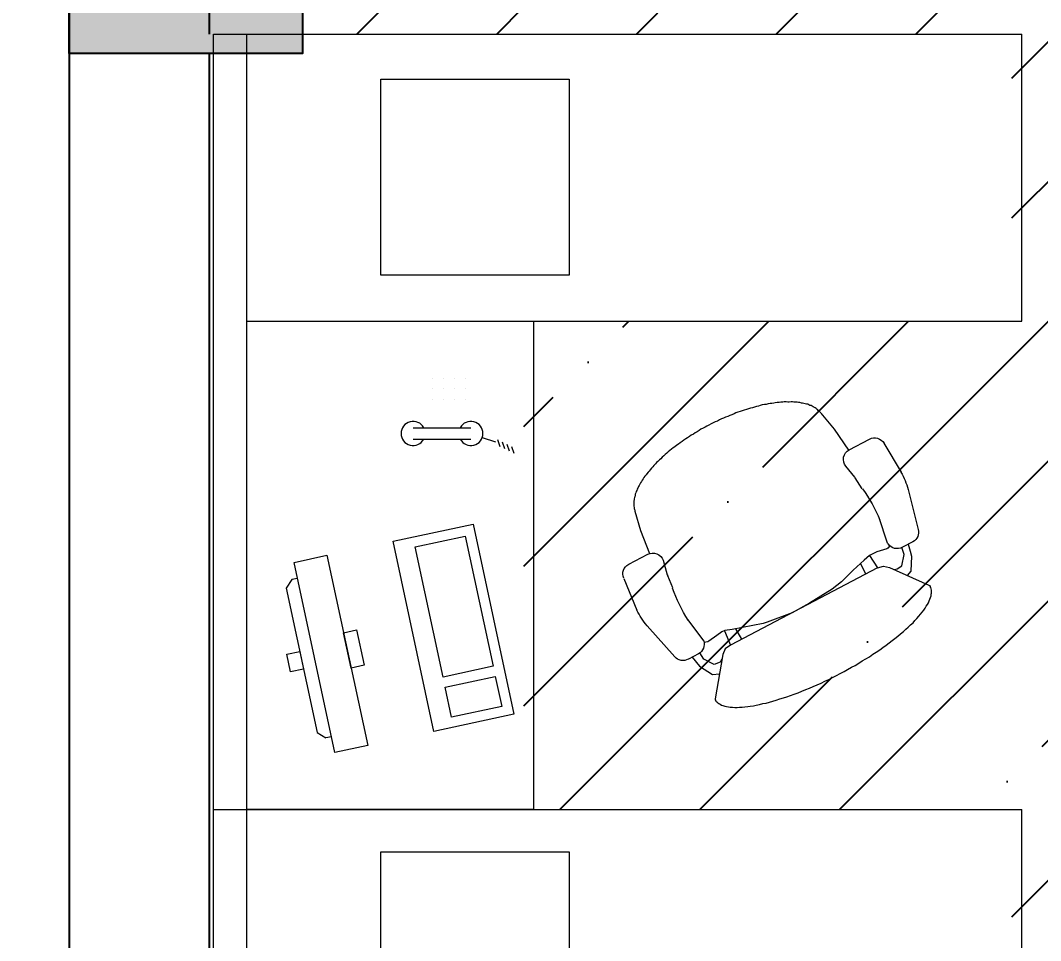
# Model space of a CAD drawing. Header units: inches. Extents: x 2702 to 16065, y 1501 to 3657.
# Drawn here: x 15214.3 to 15279.8, y 2632.2 to 2691.3 of the extents above; entities that cross this region are included whole.
import ezdxf

# ---------------------------------------------------------------- set-up
doc = ezdxf.new("R2010")
doc.units = ezdxf.units.IN
doc.linetypes.add('ACAD_ISO03W100', pattern=[30, 12, -18])
doc.layers.add('A-FURNITURE', color=255, linetype='Continuous', lineweight=5)
doc.layers.add('dimensions', color=210, linetype='Continuous')
doc.styles.get("Standard").update_dxf_attribs({"font": 'arial.ttf'})
doc.dimstyles.new('ISO-25', dxfattribs={"dimtxt": 3, "dimasz": 2.5, "dimexe": 0, "dimexo": 0.625, "dimtad": 0, "dimlunit": 4, "dimtxsty": 'Standard', "dimcen": 2.5, "dimadec": 0, "dimazin": 0, "dimtfac": 1, "dimtmove": 0, "dimatfit": 3, "dimfxl": 1, "dimarcsym": 0})

# ---------------------------------------------------------------- blocks, each defined once
blk = doc.blocks.new('*D141')
at = {"layer": 'Defpoints', "color": 0, "transparency": 16777216}
for p in [(15172.131, 2878.231), (15217.39, 2878.231), (15217.39, 1978.231)]:
    blk.add_point(p, dxfattribs=at)
at = {"layer": 'dimensions', "color": 0, "lineweight": -2, "transparency": 16777216}
for p, q in [((15216.765, 2878.231), (15172.131, 2878.231)), ((15172.131, 2875.731), (15172.131, 2431.39)), ((15172.131, 1980.731), (15172.131, 2425.073)), ((15216.765, 1978.231), (15172.131, 1978.231))]:
    blk.add_line(p, q, dxfattribs=at)
at = {"layer": 'dimensions', "color": 0, "transparency": 16777216}
for points in [[(15171.715, 2875.731), (15172.548, 2875.731), (15172.131, 2878.231)], [(15171.715, 1980.731), (15172.548, 1980.731), (15172.131, 1978.231)]]:
    blk.add_solid(points, dxfattribs=at)
at = {"layer": 'dimensions', "color": 0, "lineweight": 100, "transparency": 16777216, "insert": (15172.131, 2428.231), "char_height": 3, "attachment_point": 5, "rotation": 90}
blk.add_mtext("75'", dxfattribs=at)
blk = doc.blocks.new('*D148')
at = {"layer": 'Defpoints', "color": 0, "transparency": 16777216}
for p in [(15199.094, 2698.231), (15217.39, 2698.231), (15217.39, 2518.231)]:
    blk.add_point(p, dxfattribs=at)
at = {"layer": 'dimensions', "color": 0, "lineweight": -2, "transparency": 16777216}
for p, q in [((15216.765, 2698.231), (15199.094, 2698.231)), ((15199.094, 2695.731), (15199.094, 2611.261)), ((15199.094, 2520.731), (15199.094, 2605.202)), ((15216.765, 2518.231), (15199.094, 2518.231))]:
    blk.add_line(p, q, dxfattribs=at)
at = {"layer": 'dimensions', "color": 0, "transparency": 16777216}
for points in [[(15198.677, 2695.731), (15199.51, 2695.731), (15199.094, 2698.231)], [(15198.677, 2520.731), (15199.51, 2520.731), (15199.094, 2518.231)]]:
    blk.add_solid(points, dxfattribs=at)
at = {"layer": 'dimensions', "color": 0, "lineweight": 100, "transparency": 16777216, "insert": (15199.094, 2608.231), "char_height": 3, "attachment_point": 5, "rotation": 90}
blk.add_mtext("15'", dxfattribs=at)
blk = doc.blocks.new('AP00XXXX$0$A$C53421247')
at = {"color": 0}
for p, q in [((163.1, 639.5), (170.4, 641.4)), ((170.4, 641.4), (178.4, 642.5)), ((178.4, 642.5), (185.7, 644.4)), ((185.7, 644.4), (193.7, 645.5)), ((193.7, 645.5), (201.7, 646.6)), ((201.7, 646.6), (209.7, 647.7)), ((209.7, 647.7), (218.6, 648.8)), ((218.6, 648.8), (227.4, 649.9)), ((227.4, 649.9), (236.2, 650.9)), ((236.2, 650.9), (245, 652)), ((245, 652), (253.8, 652.2)), ((253.8, 652.2), (263.4, 653.2)), ((263.4, 653.2), (272.9, 653.4)), ((272.9, 653.4), (282.5, 653.7)), ((282.5, 653.7), (292, 653.9)), ((292, 653.9), (301.6, 654.1)), ((301.6, 654.1), (311.1, 654.3)), ((311.1, 654.3), (321.5, 654.5)), ((321.5, 654.5), (331, 653.9)), ((331, 653.9), (341.3, 654)), ((341.3, 654), (350.8, 653.5)), ((350.8, 653.5), (361.1, 652.8)), ((361.1, 652.8), (370.7, 652.2)), ((370.7, 652.2), (381, 651.6)), ((381, 651.6), (390.5, 651)), ((390.5, 651), (400.7, 649.6)), ((400.7, 649.6), (410.2, 649)), ((410.2, 649), (420.5, 647.6)), ((420.5, 647.6), (429.9, 646.2)), ((429.9, 646.2), (439.4, 645.7)), ((439.4, 645.7), (448.9, 644.3)), ((448.9, 644.3), (458.3, 642.1)), ((458.3, 642.1), (467.8, 640.8)), ((467.8, 640.8), (477.2, 639.4)), ((98.7, 614), (102.9, 616.9)), ((102.9, 616.9), (106.2, 619.1)), ((106.2, 619.1), (111.1, 621.2)), ((111.1, 621.2), (115.3, 624.1)), ((115.3, 624.1), (120.2, 626.2)), ((120.2, 626.2), (125.9, 628.2)), ((125.9, 628.2), (131.5, 630.3)), ((131.5, 630.3), (137.2, 632.3)), ((137.2, 632.3), (143.7, 634.3)), ((143.7, 634.3), (149.4, 636.3)), ((149.4, 636.3), (156.7, 638.3)), ((156.7, 638.3), (163.1, 639.5)), ((477.2, 639.4), (485.8, 637.3)), ((485.8, 637.3), (495.3, 635.9)), ((495.3, 635.9), (503.9, 633.8)), ((503.9, 633.8), (512.5, 631.7)), ((512.5, 631.7), (520.4, 629.6)), ((520.4, 629.6), (529, 627.5)), ((529, 627.5), (536.8, 625.4)), ((536.8, 625.4), (544.6, 623.3)), ((544.6, 623.3), (552.4, 620.5)), ((552.4, 620.5), (559.4, 618.5)), ((559.4, 618.5), (566.4, 615.7)), ((81.5, 592.7), (82.5, 595.1)), ((82.5, 595.1), (83.5, 598.2)), ((83.5, 598.2), (85.2, 600.5)), ((85.2, 600.5), (87, 603.5)), ((87, 603.5), (89.5, 606.6)), ((89.5, 606.6), (92.1, 608.8)), ((92.1, 608.8), (95.4, 611.8)), ((95.4, 611.8), (98.7, 614)), ((566.4, 615.7), (573.5, 613.6)), ((573.5, 613.6), (579.7, 610.9)), ((579.7, 610.9), (585.9, 608.1)), ((585.9, 608.1), (592, 605.3)), ((592, 605.3), (597.4, 602.6)), ((597.4, 602.6), (602.9, 599.9)), ((602.9, 599.9), (608.3, 597.2)), ((608.3, 597.2), (612.9, 594.5)), ((612.9, 594.5), (617.4, 591.1)), ((140.4, 500.9), (82, 587.1)), ((617.4, 591.1), (621.2, 588.5)), ((621.2, 588.5), (625.1, 585.8)), ((625.1, 585.8), (628.8, 582.4)), ((628.8, 582.4), (631.8, 579.9)), ((631.8, 579.9), (634.8, 576.5)), ((634.8, 576.5), (637.1, 574)), ((637.1, 574), (639.2, 570.7)), ((639.2, 570.7), (640.7, 568.2)), ((576.1, 474.3), (642.7, 549)), ((640.7, 568.2), (642.1, 564.9)), ((642.1, 564.9), (643.5, 561.7)), ((643.5, 561.7), (644.1, 559.2)), ((644.1, 559.2), (644.7, 556)), ((644.7, 556), (644.5, 552.8)), ((80, 503), (99.4, 533.6)), ((99.4, 533.6), (114.8, 538.2)), ((72.9, 477.2), (80, 503)), ((112.5, 513.7), (95.3, 492.5)), ((126.9, 514.4), (112.5, 513.7)), ((133.8, 510), (126.9, 514.4)), ((150.9, 490.7), (140.4, 500.9)), ((617.6, 502), (606, 508.3)), ((633.1, 470.8), (617.6, 502)), ((89.5, 476.2), (62.6, 477.8)), ((95.3, 492.5), (92.7, 475.2)), ((165, 488.2), (150.9, 490.7)), ((166, 451.6), (165, 488.2)), ((550, 463.2), (165, 488.2)), ((195.1, 486.4), (191.9, 458.8)), ((264.4, 474.2), (254.8, 473.2)), ((326.7, 478.4), (264.4, 474.2)), ((372.5, 474), (326.7, 478.4)), ((434, 465.5), (372.5, 474)), ((564.4, 465.5), (576.1, 474.3)), ((584.6, 483.3), (591, 484.5)), ((591, 484.5), (603.6, 482.2)), ((603.6, 482.2), (619.8, 460.5)), ((6.6, 368.3), (36.1, 460.3)), ((112.8, 453.3), (99.7, 394.4)), ((120.3, 459.2), (111.5, 457.3)), ((123.5, 459), (120.3, 459.2)), ((145.5, 454.5), (123.5, 459)), ((159.6, 452), (145.5, 454.5)), ((167.6, 451.5), (159.6, 452)), ((183.8, 456.9), (167.6, 451.5)), ((254.8, 473.2), (183.8, 456.9)), ((460.7, 459.1), (434, 465.5)), ((496.4, 445.8), (460.7, 459.1)), ((519.9, 465), (518.2, 438.1)), ((544.8, 430.1), (550, 463.2)), ((550, 463.2), (564.4, 465.5)), ((619.8, 460.5), (621.2, 443.7)), ((635.6, 459.5), (633.1, 470.8)), ((637.8, 442.7), (635.6, 459.5)), ((529.1, 434.2), (496.4, 445.8)), ((544.8, 430.1), (529.1, 434.2)), ((563.8, 428.9), (544.8, 430.1)), ((587.9, 432.2), (563.8, 428.9)), ((591, 432), (587.9, 432.2)), ((597.2, 428.5), (591, 432)), ((649.7, 442), (622.7, 443.6)), ((595.5, 413.5), (600.4, 363.9)), ((689.6, 326.6), (673, 420.7)), ((2.3, 245.3), (0, 325)), ((97, 311.9), (98.3, 281.6)), ((98.3, 280), (103.3, 244.7)), ((593, 281.6), (588, 251.7)), ((682.2, 205.4), (690.9, 282.8)), ((587.9, 250.1), (579.6, 218)), ((26.2, 220), (76.1, 216.9)), ((82.9, 159.3), (80.1, 216.7)), ((590, 128.3), (599.9, 186.6)), ((602.3, 186.4), (655.4, 183.2)), ((89.7, 113.5), (82.9, 159.3)), ((576.8, 82.2), (590, 128.3)), ((90.3, 111.1), (89.7, 113.5)), ((90.2, 109.5), (90.3, 111.1)), ((90.9, 107.1), (90.2, 109.5)), ((91.5, 104.7), (90.9, 107.1)), ((92.2, 102.2), (91.5, 104.7)), ((92.8, 99.8), (92.2, 102.2)), ((93.5, 98.2), (92.8, 99.8)), ((95, 95.7), (93.5, 98.2)), ((95.6, 93.3), (95, 95.7)), ((97.1, 90.8), (95.6, 93.3)), ((98.5, 89.1), (97.1, 90.8)), ((100, 86.7), (98.5, 89.1)), ((101.4, 84.2), (100, 86.7)), ((102.9, 82.5), (101.4, 84.2)), ((105.1, 80), (102.9, 82.5)), ((106.6, 77.5), (105.1, 80)), ((108.9, 75.8), (106.6, 77.5)), ((111.1, 73.3), (108.9, 75.8)), ((113.4, 71.5), (111.1, 73.3)), ((115.6, 69), (113.4, 71.5)), ((573, 71.3), (572.1, 69.8)), ((573.9, 73.7), (573, 71.3)), ((574.9, 76), (573.9, 73.7)), ((575.8, 78.3), (574.9, 76)), ((576.7, 80.6), (575.8, 78.3)), ((576.8, 82.2), (576.7, 80.6)), ((117.9, 67.3), (115.6, 69)), ((120.1, 64.7), (117.9, 67.3)), ((123.2, 63), (120.1, 64.7)), ((125.4, 60.4), (123.2, 63)), ((128.5, 58.7), (125.4, 60.4)), ((131.6, 56.9), (128.5, 58.7)), ((134.6, 54.3), (131.6, 56.9)), ((137.7, 52.5), (134.6, 54.3)), ((140.7, 50.8), (137.7, 52.5)), ((143.8, 49), (140.7, 50.8)), ((147.7, 47.2), (143.8, 49)), ((555, 49.4), (552.4, 47.1)), ((557.4, 50.8), (555, 49.4)), ((559.2, 53.1), (557.4, 50.8)), ((560.9, 55.4), (559.2, 53.1)), ((563.4, 56.8), (560.9, 55.4)), ((565.1, 59.1), (563.4, 56.8)), ((566.8, 61.4), (565.1, 59.1)), ((567.7, 62.9), (566.8, 61.4)), ((569.4, 65.2), (567.7, 62.9)), ((571.2, 67.5), (569.4, 65.2)), ((572.1, 69.8), (571.2, 67.5)), ((150.7, 45.4), (147.7, 47.2)), ((154.6, 43.6), (150.7, 45.4)), ((157.7, 41.8), (154.6, 43.6)), ((161.5, 40), (157.7, 41.8)), ((165.4, 38.1), (161.5, 40)), ((169.3, 36.3), (165.4, 38.1)), ((173.1, 34.5), (169.3, 36.3)), ((177.8, 32.6), (173.1, 34.5)), ((181.7, 30.8), (177.8, 32.6)), ((185.6, 29.7), (181.7, 30.8)), ((190.2, 27.9), (185.6, 29.7)), ((194.1, 26.8), (190.2, 27.9)), ((198.8, 25), (194.1, 26.8)), ((203.5, 23.9), (198.8, 25)), ((207.4, 22.1), (203.5, 23.9)), ((513.7, 24.8), (509.6, 23.5)), ((517, 27), (513.7, 24.8)), ((520.3, 28.4), (517, 27)), ((524.3, 29.8), (520.3, 28.4)), ((527.6, 31.1), (524.3, 29.8)), ((530.1, 33.4), (527.6, 31.1)), ((533.4, 34.8), (530.1, 33.4)), ((536.7, 36.2), (533.4, 34.8)), ((539.2, 38.4), (536.7, 36.2)), ((542.4, 39.8), (539.2, 38.4)), ((545, 42), (542.4, 39.8)), ((547.4, 43.5), (545, 42)), ((550, 45.7), (547.4, 43.5)), ((552.4, 47.1), (550, 45.7)), ((212.1, 21), (207.4, 22.1)), ((216.7, 19.1), (212.1, 21)), ((221.4, 18), (216.7, 19.1)), ((226.1, 16.9), (221.4, 18)), ((230.8, 15.8), (226.1, 16.9)), ((235.6, 14.8), (230.8, 15.8)), ((241.1, 13.6), (235.6, 14.8)), ((245.8, 12.6), (241.1, 13.6)), ((250.5, 11.5), (245.8, 12.6)), ((256, 10.3), (250.5, 11.5)), ((260.7, 9.3), (256, 10.3)), ((266.2, 8.1), (260.7, 9.3)), ((270.9, 7.8), (266.2, 8.1)), ((276.4, 6.7), (270.9, 7.8)), ((281.1, 5.6), (276.4, 6.7)), ((286.7, 5.3), (281.1, 5.6)), ((291.4, 4.2), (286.7, 5.3)), ((296.9, 3.9), (291.4, 4.2)), ((302.5, 3.5), (296.9, 3.9)), ((307.2, 2.4), (302.5, 3.5)), ((312.7, 2.1), (307.2, 2.4)), ((318.3, 1.8), (312.7, 2.1)), ((323, 1.5), (318.3, 1.8)), ((327.8, 1.2), (323, 1.5)), ((334.1, 0.8), (327.8, 1.2)), ((338.9, 0.5), (334.1, 0.8)), ((344.4, 0.2), (338.9, 0.5)), ((350, 0.6), (344.4, 0.2)), ((355.5, 0.3), (350, 0.6)), ((360.3, 0), (355.5, 0.3)), ((365.9, 0.5), (360.3, 0)), ((370.6, 0.2), (365.9, 0.5)), ((376.2, 0.6), (370.6, 0.2)), ((381.8, 0.3), (376.2, 0.6)), ((386.6, 0.8), (381.8, 0.3)), ((392.2, 1.2), (386.6, 0.8)), ((396.9, 0.9), (392.2, 1.2)), ((401.7, 1.4), (396.9, 0.9)), ((407.3, 1.9), (401.7, 1.4)), ((412.1, 2.4), (407.3, 1.9)), ((416.9, 2.9), (412.1, 2.4)), ((422.5, 3.4), (416.9, 2.9)), ((427.3, 3.9), (422.5, 3.4)), ((432.1, 4.4), (427.3, 3.9)), ((437, 5.7), (432.1, 4.4)), ((441.8, 6.2), (437, 5.7)), ((446.6, 6.7), (441.8, 6.2)), ((451.4, 8), (446.6, 6.7)), ((455.4, 8.5), (451.4, 8)), ((460.3, 9), (455.4, 8.5)), ((465.1, 10.3), (460.3, 9)), ((469.2, 11.7), (465.1, 10.3)), ((474, 12.2), (469.2, 11.7)), ((478, 13.5), (474, 12.2)), ((482.1, 14.8), (478, 13.5)), ((486.1, 16.2), (482.1, 14.8)), ((490.1, 16.7), (486.1, 16.2)), ((494.2, 18.1), (490.1, 16.7)), ((498.3, 19.4), (494.2, 18.1)), ((502.3, 20.8), (498.3, 19.4)), ((506.4, 22.1), (502.3, 20.8)), ((509.6, 23.5), (506.4, 22.1))]:
    blk.add_line(p, q, dxfattribs=at)
for centre, radius, start, end in [((87.8, 590.8), 6.35, 164.3929, 214.029), ((638.2, 553.2), 6.35, 318.2555, 357.1149), ((60.3, 452.5), 25.4, 85.1777, 163.418), ((87.2, 450.8), 25.4, 6.3757, 85.1777), ((620.4, 418.3), 25.4, 85.208, 169.2349), ((648.1, 416.6), 25.4, 9.9024, 85.208), ((620.4, 418.3), 25.4, 169.2349, 190.8913), ((445.5, 341.5), 350.2, 171.2066, 184.7536), ((152.6, 323.6), 152.4, 163.1174, 179.4456), ((250.6, 353.4), 350.2, 348.2663, 1.8132), ((539.2, 300), 152.4, 353.5743, 9.9024), ((123.9, 283.2), 25.4, 182.6801, 187.8199), ((27.7, 245.3), 25.4, 180.1777, 266.5099), ((77.7, 242.3), 25.4, 266.5099, 4.8356), ((562.8, 256.4), 25.4, 345.2, 350.3398), ((603.8, 211.8), 25.4, 165.2, 266.5099), ((656.9, 208.5), 25.4, 266.5099, 353.5743)]:
    blk.add_arc(centre, radius, start, end, dxfattribs=at)
blk = doc.blocks.new('A$C6978789A')
at = {"color": 0}
for p, q in [((-1.6281, 0), (-1.6281, 1.736)), ((-1.0118, 1.736), (-1.6281, 1.736)), ((-1.0118, 0.0719), (-1.0118, 1.736)), ((0.036, 0), (0.036, 1.736)), ((0.6523, 1.736), (0.036, 1.736)), ((0.036, 0.6882), (-1.0118, 0.6882)), ((0.036, 0.6882), (0.036, 0.0719)), ((-0.7432, 0.6402), (-0.7284, 0.6452)), ((-0.5765, 0.5577), (-0.1681, 0.6453)), ((-0.1681, 0.6453), (-0.1313, 0.4733)), ((-0.7581, 0.6105), (-0.7432, 0.6154)), ((-0.7532, 0.6204), (-0.7383, 0.6254)), ((-0.7482, 0.6303), (-0.7333, 0.6353)), ((-0.2495, 0.6053), (-0.185, 0.6192)), ((-0.185, 0.6192), (-0.162, 0.5117)), ((-0.7621, 0.5773), (-0.7532, 0.6055)), ((-0.5504, 0.5408), (-0.271, 0.6007)), ((-0.271, 0.6007), (-0.248, 0.4933)), ((-0.2265, 0.4979), (-0.2495, 0.6053)), ((-0.7833, 0.429), (-0.7833, 0.553)), ((-0.7585, 0.429), (-0.7585, 0.553)), ((-0.5397, 0.3858), (-0.5765, 0.5577)), ((-0.8897, 0.5407), (-0.8897, 0.5407)), ((-0.8665, 0.5407), (-0.8665, 0.5407)), ((-0.8432, 0.5407), (-0.8432, 0.5407)), ((-0.5274, 0.4334), (-0.5504, 0.5408)), ((-0.8897, 0.5175), (-0.8897, 0.5175)), ((-0.8665, 0.5175), (-0.8665, 0.5175)), ((-0.8432, 0.5175), (-0.8432, 0.5175)), ((-0.162, 0.5117), (-0.2265, 0.4979)), ((-0.8897, 0.4942), (-0.8897, 0.4942)), ((-0.8665, 0.4942), (-0.8665, 0.4942)), ((-0.8432, 0.4942), (-0.8432, 0.4942)), ((-0.248, 0.4933), (-0.5274, 0.4334)), ((-0.8897, 0.471), (-0.8897, 0.471)), ((-0.8665, 0.471), (-0.8665, 0.471)), ((-0.8432, 0.471), (-0.8432, 0.471)), ((-0.1313, 0.4733), (-0.5397, 0.3858)), ((-0.1292, 0.2231), (-0.1174, 0.2413)), ((-0.12, 0.2538), (-0.1174, 0.2413)), ((-0.439, 0.1566), (-0.1292, 0.2231)), ((-0.4599, 0.181), (-0.4573, 0.1685)), ((-0.4573, 0.1685), (-0.439, 0.1566)), ((0.036, 0.0719), (-1.6281, 0.0719)), ((0.036, 0.0719), (-1.6281, 0.0719)), ((1.7, 0.0719), (0.036, 0.0719)), ((1.7, 0.0719), (0.036, 0.0719)), ((0.036, 0), (0.036, 0.0719)), ((0.036, 0), (-1.6281, 0)), ((0.036, 0), (-1.6281, 0)), ((0.036, 0), (-1.6281, 0)), ((1.7, 0), (0, 0)), ((1.7, 0), (0.036, 0)), ((1.7, 0), (0.036, 0))]:
    blk.add_line(p, q, dxfattribs=at)
for points in [[(-1.1107, 0.3598), (-1.5318, 0.3598), (-1.5318, 0.7642), (-1.1107, 0.7642)], [(0.548, 0.3598), (0.1269, 0.3598), (0.1269, 0.7642), (0.548, 0.7642)], [(-0.5093, 0.2439), (-0.1009, 0.3315), (-0.0858, 0.2612), (-0.4942, 0.1736)], [(-0.349, 0.3077), (-0.2732, 0.3239), (-0.2671, 0.2958), (-0.343, 0.2796)], [(-0.303, 0.1858), (-0.2651, 0.1939), (-0.2591, 0.1658), (-0.297, 0.1577)]]:
    blk.add_lwpolyline(points, close=True, dxfattribs=at)
for centre, start, end in [((-0.7709, 0.553), 298.4915, 241.5085), ((-0.7709, 0.429), 118.4915, 61.5085)]:
    blk.add_arc(centre, 0.026, start, end, dxfattribs=at)
at = {"color": 0, "xscale": -0.0009244712992276988, "yscale": 0.0009244712990721382, "zscale": 0.0009244712990936547, "rotation": 294.0917746407043}
blk.add_blockref('AP00XXXX$0$A$C53421247', (-0.666, 0.7868), dxfattribs=at)

msp = doc.modelspace()

# ---------------------------------------------------------------- hatches: boundary and pattern name
at = {"linetype": 'ACAD_ISO03W100', "lineweight": 100}
h = msp.add_hatch(color=256, dxfattribs=at)
h.dxf.hatch_style = 1
h.paths.add_polyline_path([(15232.39, 1996.231), (15217.39, 1996.231), (15217.39, 1978.231), (15232.39, 1978.231)])
h.paths.add_polyline_path([(15404.89, 1996.231), (15389.89, 1996.231), (15389.89, 1978.231), (15404.89, 1978.231)])
h.paths.add_polyline_path([(15584.89, 1996.231), (15569.89, 1996.231), (15569.89, 1978.231), (15584.89, 1978.231)])
h.paths.add_polyline_path([(15697.39, 1996.231), (15682.39, 1996.231), (15682.39, 1978.231), (15697.39, 1978.231)])
h.paths.add_polyline_path([(15584.89, 2167.231), (15569.89, 2167.231), (15569.89, 2149.231), (15584.89, 2149.231)])
h.paths.add_polyline_path([(15404.89, 2167.231), (15389.89, 2167.231), (15389.89, 2149.231), (15404.89, 2149.231)])
h.paths.add_polyline_path([(15232.39, 2167.231), (15217.39, 2167.231), (15217.39, 2149.231), (15232.39, 2149.231)])
h.paths.add_polyline_path([(15697.39, 2347.231), (15682.39, 2347.231), (15682.39, 2329.231), (15697.39, 2329.231)])
h.paths.add_polyline_path([(15584.89, 2347.231), (15569.89, 2347.231), (15569.89, 2329.231), (15584.89, 2329.231)])
h.paths.add_polyline_path([(15404.89, 2347.231), (15389.89, 2347.231), (15389.89, 2329.231), (15404.89, 2329.231)])
h.paths.add_polyline_path([(15232.39, 2347.231), (15217.39, 2347.231), (15217.39, 2329.231), (15232.39, 2329.231)])
h.paths.add_polyline_path([(15232.39, 2527.231), (15217.39, 2527.231), (15217.39, 2509.231), (15232.39, 2509.231)])
h.paths.add_polyline_path([(15404.89, 2527.231), (15389.89, 2527.231), (15389.89, 2509.231), (15404.89, 2509.231)])
h.paths.add_polyline_path([(15584.89, 2527.231), (15569.89, 2527.231), (15569.89, 2509.231), (15584.89, 2509.231)])
h.paths.add_polyline_path([(15697.39, 2527.231), (15682.39, 2527.231), (15682.39, 2509.231), (15697.39, 2509.231)])
h.paths.add_polyline_path([(15697.39, 2707.231), (15682.39, 2707.231), (15682.39, 2689.231), (15697.39, 2689.231)])
h.paths.add_polyline_path([(15584.89, 2707.231), (15569.89, 2707.231), (15569.89, 2689.231), (15584.89, 2689.231)])
h.paths.add_polyline_path([(15404.89, 2707.231), (15389.89, 2707.231), (15389.89, 2689.231), (15404.89, 2689.231)])
h.paths.add_polyline_path([(15232.39, 2707.231), (15217.39, 2707.231), (15217.39, 2689.231), (15232.39, 2689.231)])
h.paths.add_polyline_path([(15232.39, 2878.231), (15217.39, 2878.231), (15217.39, 2860.231), (15232.39, 2860.231)])
h.paths.add_polyline_path([(15404.89, 2878.231), (15389.89, 2878.231), (15389.89, 2860.231), (15404.89, 2860.231)])
h.paths.add_polyline_path([(15584.89, 2878.231), (15569.89, 2878.231), (15569.89, 2860.231), (15584.89, 2860.231)])
h.paths.add_polyline_path([(15697.39, 2878.231), (15682.39, 2878.231), (15682.39, 2860.231), (15697.39, 2860.231)])
at = {"lineweight": 100}
h = msp.add_hatch(dxfattribs=at)
h.set_pattern_fill('AR-CONC', color=256)
h.set_pattern_definition([(50, (15226.39, 2869.23), (182.185, -15.94), [19.05, -209.55]), (355, (15226.39, 2869.23), (-35.24, 191.06), [15.24, -167.64]), (100.45, (15241.57, 2867.9), (146.94, 175.12), [16.19, -178.09]), (46.18, (15226.4, 2920.03), (271.08, -42.04), [28.57, -314.32]), (96.64, (15248.98, 2916.53), (237.4, 247.43), [24.29, -267.14]), (351.18, (15226.4, 2920.03), (237.4, 247.43), [22.86, -251.46]), (21, (15251.79, 2907.33), (151.614, -102.265), [19.05, -209.55]), (326, (15251.79, 2907.33), (61.8, 184.19), [15.24, -167.64]), (71.45, (15264.42, 2898.81), (213.42, 81.92), [16.19, -178.09]), (37.5, (15226.39, 2869.23), (3.089, 84.555), [0, -165.608, 0, -170.18, 0, -168.275]), (7.5, (15226.39, 2869.23), (66.82, 100.18), [0, -97.028, 0, -161.798, 0, -64.135]), (327.5, (15169.75, 2869.23), (135.59, -5.729), [0, -63.5, 0, -198.12, 0, -262.89]), (317.5, (15144.35, 2869.23), (148.13, 25.426), [0, -82.55, 0, -131.572, 0, -186.69])])
h.paths.add_polyline_path([(15395.89, 2878.231), (15389.89, 2878.231), (15389.89, 2860.231), (15395.89, 2860.231)])
h.paths.add_polyline_path([(15232.39, 2707.231), (15226.39, 2707.231), (15226.39, 2690.463), (15232.39, 2690.463)])
at = {"true_color": 0x939598}
h = msp.add_hatch(dxfattribs=at)
h.set_pattern_fill('ANSI35', color=252, scale=2)
h.paths.add_polyline_path([(15389.89, 2488.231), (15389.89, 2509.231), (15389.89, 2629.231), (15389.89, 2637.065), (15389.89, 2681.397), (15389.89, 2683.231), (15389.89, 2692.231), (15367.696, 2692.231), (15367.696, 2696.286), (15366.009, 2696.286), (15366.009, 2729.535, 0.400377), (15334.446, 2696.286), (15334.446, 2692.231), (15333.071, 2692.231), (15232.39, 2692.231), (15232.39, 2690.463), (15277.956, 2690.463), (15277.956, 2672.019), (15246.602, 2672.019), (15246.602, 2640.665), (15277.956, 2640.665), (15277.956, 2622.222), (15246.602, 2622.222), (15246.602, 2590.868), (15228.159, 2590.868), (15226.39, 2590.868), (15226.39, 2588.716), (15277.956, 2588.716), (15277.956, 2570.273), (15246.602, 2570.273), (15246.602, 2538.919), (15277.956, 2538.919), (15277.956, 2520.475), (15246.602, 2520.475), (15246.602, 2489.121), (15228.159, 2489.121), (15226.39, 2489.121), (15226.39, 2486.97), (15277.956, 2486.97), (15277.956, 2468.526), (15246.602, 2468.526), (15246.602, 2437.172), (15277.956, 2437.172), (15277.956, 2418.729), (15246.602, 2418.729), (15246.602, 2387.375), (15228.159, 2387.375), (15226.39, 2387.375), (15226.39, 2353.418), (15274.565, 2353.418), (15274.565, 2335.231), (15292.951, 2335.231), (15292.951, 2339.115), (15286.188, 2339.115, -0.397643), (15285.123, 2340.099), (15285.123, 2353.885, -0.430981), (15286.165, 2355.158), (15290.63, 2355.158, -0.379756), (15291.646, 2354.301), (15292.109, 2350.729, 0.308189), (15292.951, 2349.89), (15292.951, 2360.711), (15293.52, 2360.711), (15318.627, 2360.711), (15318.647, 2360.711), (15318.647, 2355.158), (15323.622, 2355.158), (15323.691, 2355.158), (15323.691, 2339.115), (15323.622, 2339.115), (15318.647, 2339.115), (15318.647, 2335.231), (15383.793, 2335.231), (15389.89, 2335.231), (15389.89, 2410.231)])
edge = h.paths.add_edge_path(flags=16)
edge.add_line((15253.204, 2450.018), (15253.345, 2449.675))
edge.add_ellipse((15257.061, 2451.73), major_axis=(2.981, 2.981), ratio=1, start_angle=159.64617, end_angle=175.97434)
h.paths.add_polyline_path([(15256.783, 2446.951), (15257.254, 2446.38), (15258.089, 2445.825), (15258.537, 2445.883), (15258.674, 2446.662), (15258.196, 2446.476), (15257.522, 2446.817), (15257.271, 2447.207)], flags=16)
h.paths.add_polyline_path([(15271.955, 2450.442), (15272.011, 2450.571), (15271.821, 2450.224)], flags=16)
edge = h.paths.add_edge_path(flags=16)
edge.add_line((15272.114, 2451.418), (15272.073, 2451.495))
edge.add_ellipse((15271.918, 2451.414), major_axis=(0.124, 0.124), ratio=1, start_angle=341.97688, end_angle=342.58184, ccw=False)
edge.add_line((15272.114, 2451.417), (15272.114, 2451.418))
edge = h.paths.add_edge_path(flags=16)
edge.add_line((15269.239, 2454.527), (15269.364, 2454.15))
edge.add_ellipse((15269.946, 2454.62), major_axis=(0.497, 0.497), ratio=1, start_angle=182.72761, end_angle=253.88379, ccw=False)
edge.add_ellipse((15269.946, 2454.62), major_axis=(0.497, 0.497), ratio=1, start_angle=169.85685, end_angle=182.72761, ccw=False)
edge.add_ellipse((15269.946, 2454.62), major_axis=(0.497, 0.497), ratio=1, start_angle=148.20045, end_angle=169.85685, ccw=False)
h.paths.add_polyline_path([(15269.836, 2452.537), (15269.952, 2452.617), (15269.761, 2452.571)], flags=16)
h.paths.add_polyline_path([(15269.049, 2447.562), (15268.379, 2447.138), (15268.166, 2446.977), (15267.943, 2446.835), (15267.486, 2446.572), (15267, 2446.268), (15266.533, 2446.024), (15266.046, 2445.77), (15265.326, 2445.394), (15264.8, 2445.169), (15264.312, 2444.963), (15263.825, 2444.758), (15263.337, 2444.553), (15262.868, 2444.407), (15262.399, 2444.262), (15262.165, 2444.189), (15261.735, 2444.063), (15261.52, 2444), (15261.099, 2443.905), (15260.894, 2443.872), (15260.559, 2443.791), (15259.992, 2443.747), (15259.826, 2443.735), (15259.242, 2443.69), (15258.753, 2443.843), (15258.664, 2443.871), (15258.565, 2443.919), (15258.386, 2444.048), (15258.416, 2444.014), (15258.694, 2443.862), (15258.872, 2443.806), (15259.251, 2443.744), (15259.374, 2443.746), (15259.512, 2443.719), (15259.659, 2443.722), (15260.159, 2443.76), (15260.718, 2443.829), (15260.894, 2443.872), (15261.099, 2443.905), (15261.314, 2443.967), (15261.735, 2444.063), (15262.165, 2444.189), (15262.399, 2444.262), (15262.634, 2444.335), (15263.103, 2444.48), (15263.327, 2444.573), (15263.581, 2444.656), (15263.825, 2444.758), (15264.068, 2444.861), (15264.312, 2444.963), (15264.8, 2445.169), (15265.063, 2445.281), (15265.296, 2445.403), (15265.793, 2445.638), (15266.046, 2445.77), (15266.28, 2445.892), (15266.766, 2446.146), (15267.009, 2446.298), (15267.486, 2446.572), (15267.709, 2446.713), (15268.166, 2446.977), (15268.379, 2447.138), (15268.826, 2447.421), (15269.02, 2447.571), (15269.437, 2447.864), (15269.631, 2448.014), (15269.805, 2448.155), (15270.173, 2448.446), (15270.347, 2448.587), (15270.511, 2448.747), (15270.863, 2449.043), (15270.966, 2449.158), (15270.811, 2449.027), (15270.522, 2448.727), (15270.173, 2448.446), (15269.824, 2448.165), (15269.437, 2447.864)], flags=16)
h.paths.add_polyline_path([(15262.915, 2463.335), (15262.807, 2463.353), (15262.572, 2463.329)], flags=16)
edge = h.paths.add_edge_path(flags=16)
edge.add_line((15269.107, 2460.685), (15268.905, 2461.028))
edge.add_ellipse((15268.499, 2460.331), major_axis=(0.497, 0.497), ratio=1, start_angle=345.51751, end_angle=432.58184)
edge = h.paths.add_edge_path(flags=16)
edge.add_ellipse((15266.56, 2456.692), major_axis=(2.981, 2.981), ratio=1, start_angle=329.18935, end_angle=345.51751)
edge.add_line((15270.679, 2457.628), (15270.565, 2458.082))
edge = h.paths.add_edge_path(flags=16)
edge.add_ellipse((15270.627, 2454.976), major_axis=(0.497, 0.497), ratio=1, start_angle=253.88379, end_angle=329.18935)
edge.add_line((15270.725, 2454.096), (15270.796, 2453.751))
edge.add_line((15270.796, 2453.751), (15270.66, 2454.201))
edge.add_line((15270.66, 2454.201), (15271.256, 2454.512))
edge = h.paths.add_edge_path(flags=16)
edge.add_line((15268.673, 2452.692), (15263.733, 2450.086))
edge.add_line((15263.733, 2450.086), (15263.205, 2449.786))
edge.add_line((15263.205, 2449.786), (15263.073, 2449.737))
edge.add_line((15263.073, 2449.737), (15258.929, 2447.551))
edge.add_line((15258.929, 2447.551), (15258.904, 2447.49))
edge.add_line((15258.904, 2447.49), (15259.234, 2447.712))
edge.add_line((15259.234, 2447.712), (15258.845, 2448.648))
edge.add_line((15258.845, 2448.648), (15258.689, 2448.567))
edge.add_line((15258.689, 2448.567), (15258.359, 2448.345))
edge.add_line((15258.359, 2448.345), (15257.518, 2447.74))
edge.add_ellipse((15256.847, 2447.778), major_axis=(0.497, 0.497), ratio=1, start_angle=253.91406, end_angle=324.18442)
edge.add_ellipse((15256.185, 2447.432), major_axis=(0.497, 0.497), ratio=1, start_angle=175.67373, end_angle=253.91406)
edge.add_line((15255.886, 2446.712), (15255.651, 2446.975))
edge.add_ellipse((15256.185, 2447.432), major_axis=(0.497, 0.497), ratio=1, start_angle=175.67373, end_angle=253.91406)
edge.add_ellipse((15256.847, 2447.778), major_axis=(0.497, 0.497), ratio=1, start_angle=253.91406, end_angle=324.18442)
edge.add_ellipse((15256.847, 2447.778), major_axis=(0.497, 0.497), ratio=1, start_angle=324.18442, end_angle=332.71605)
edge.add_line((15257.507, 2448.023), (15257.597, 2447.902))
edge.add_line((15257.597, 2447.902), (15257.777, 2447.941))
edge.add_line((15257.777, 2447.941), (15257.855, 2447.982))
edge.add_line((15257.855, 2447.982), (15258.359, 2448.345))
edge.add_line((15258.359, 2448.345), (15258.837, 2448.666))
edge.add_line((15258.837, 2448.666), (15258.838, 2448.664))
edge.add_line((15258.838, 2448.664), (15259.354, 2448.716))
edge.add_line((15259.354, 2448.716), (15261.331, 2449.105))
edge.add_line((15261.331, 2449.105), (15261.585, 2449.188))
edge.add_line((15261.585, 2449.188), (15263.073, 2449.737))
edge.add_line((15263.073, 2449.737), (15263.733, 2450.086))
edge.add_line((15263.733, 2450.086), (15264.314, 2450.415))
edge.add_line((15264.314, 2450.415), (15265.771, 2451.325))
edge.add_line((15265.771, 2451.325), (15266.372, 2451.787))
edge.add_line((15266.372, 2451.787), (15267.125, 2452.527))
edge.add_line((15267.125, 2452.527), (15268.052, 2453.408))
edge.add_line((15268.052, 2453.408), (15268.169, 2453.469))
edge.add_line((15268.169, 2453.469), (15268.673, 2452.692))

# ---------------------------------------------------------------- linework, layer by layer
for p, q in [((15217.39, 2878.231), (15217.39, 1978.231)), ((15226.39, 2878.231), (15226.39, 2690.463)), ((15226.39, 2689.231), (15226.39, 2527.231))]:
    msp.add_line(p, q)
msp.add_lwpolyline([(15217.39, 2689.231), (15217.39, 2707.231), (15232.39, 2707.231), (15232.39, 2689.231)], close=True)

# ---------------------------------------------------------------- block references
at = {"layer": 'A-FURNITURE', "lineweight": 100, "xscale": 29.92546292720945, "yscale": 29.92546292720945, "zscale": 29.92546292720945, "rotation": 270}
msp.add_blockref('A$C6978789A', (15226.653, 2641.741), dxfattribs=at)

# ---------------------------------------------------------------- dimensions: what is measured, and where the dimension line sits
at = {"layer": 'dimensions', "color": 215, "lineweight": 100, "true_color": 0xa953a0}
for base, p1, p2, picture, middle in [((15172.131, 2878.231), (15217.39, 1978.231), (15217.39, 2878.231), '*D141', (15172.131, 2428.231)), ((15199.094, 2698.231), (15217.39, 2518.231), (15217.39, 2698.231), '*D148', (15199.094, 2608.231))]:
    dim = msp.add_linear_dim(base=base, p1=p1, p2=p2, angle=90, dimstyle='ISO-25', dxfattribs=at)
    dim.commit()
    dim.dimension.update_dxf_attribs({"geometry": picture, "text_midpoint": middle})

doc.saveas('drawing.dxf')
